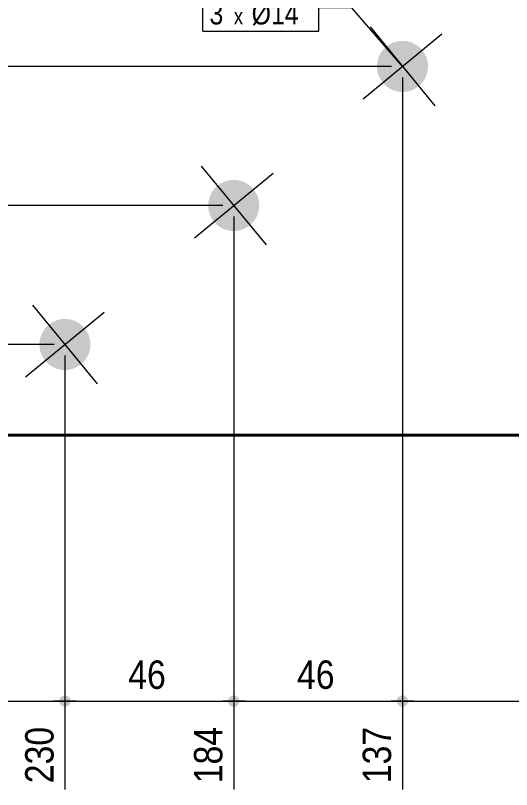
# Model space of a CAD drawing. Header units: millimetres. Extents: x 2 to 287, y 5 to 195.
# Drawn here: x 112.5 to 157.9, y 46.4 to 117.2 of the extents above; entities that cross this region are included whole.
import ezdxf

# ---------------------------------------------------------------- set-up
doc = ezdxf.new("R2010")
doc.units = ezdxf.units.MM
for name, color, linetype, lineweight in [('Boulon', 7, 'Continuous', 0), ('Cotation', 7, 'Continuous', 0), ('Désignation boulon', 3, 'Continuous', 0), ('Piece', 2, 'Continuous', 0)]:
    doc.layers.add(name, color=color, linetype=linetype, lineweight=lineweight)
doc.styles.add('ARIAL', font='ARIAL.TTF')
doc.styles.add('COMIC_SANS_MS', font='COMIC.TTF')

# ---------------------------------------------------------------- blocks, each defined once
blk = doc.blocks.new('*A1')
at = {"layer": 'Boulon'}
for points in [[(149.326, 110.661), (149.28, 110.626), (149.234, 110.592), (149.187, 110.56), (149.139, 110.529), (149.09, 110.499), (149.041, 110.47), (148.991, 110.442), (148.94, 110.415), (148.888, 110.39), (148.836, 110.366), (148.784, 110.344), (148.731, 110.322), (148.677, 110.302), (148.623, 110.284), (148.568, 110.266), (148.513, 110.25), (148.458, 110.236), (148.402, 110.222), (148.346, 110.21), (148.29, 110.2), (148.233, 110.191), (148.177, 110.183), (148.12, 110.177), (148.063, 110.172), (148.005, 110.168), (147.948, 110.166), (147.891, 110.165), (147.834, 110.166), (147.776, 110.168), (147.719, 110.171), (147.662, 110.176), (147.605, 110.182), (147.549, 110.19), (147.492, 110.199), (147.436, 110.209), (147.38, 110.221), (147.324, 110.234), (147.269, 110.249), (147.214, 110.265), (147.159, 110.282), (147.105, 110.3), (147.051, 110.32), (146.998, 110.341), (146.945, 110.364), (146.893, 110.388), (146.842, 110.413), (146.791, 110.439), (146.741, 110.467), (146.691, 110.495), (146.642, 110.525), (146.594, 110.557), (146.547, 110.589), (146.5, 110.622), (146.455, 110.657), (146.41, 110.693), (146.366, 110.73), (146.323, 110.767), (146.281, 110.806), (146.24, 110.846), (146.2, 110.887), (146.161, 110.929), (146.123, 110.972), (146.086, 111.016), (146.05, 111.06), (146.016, 111.106), (145.982, 111.152), (145.95, 111.2), (145.918, 111.247), (145.888, 111.296), (145.859, 111.346), (145.832, 111.396), (145.805, 111.447), (145.78, 111.498), (145.756, 111.55), (145.733, 111.603), (145.712, 111.656), (145.692, 111.709), (145.673, 111.764), (145.656, 111.818), (145.64, 111.873), (145.625, 111.928), (145.612, 111.984), (145.6, 112.04), (145.59, 112.096), (145.58, 112.153), (145.573, 112.21), (145.566, 112.267), (145.561, 112.324), (145.558, 112.381), (145.555, 112.438), (145.555, 112.495), (145.555, 112.553), (145.557, 112.61), (145.561, 112.667), (145.566, 112.724), (145.572, 112.781), (145.579, 112.838), (145.588, 112.894), (145.599, 112.951), (145.611, 113.007), (145.624, 113.062), (145.638, 113.118), (145.654, 113.173), (145.671, 113.227), (145.69, 113.282), (145.71, 113.335), (145.731, 113.388), (145.754, 113.441), (145.777, 113.493), (145.802, 113.545), (145.829, 113.596), (145.856, 113.646), (145.885, 113.695), (145.915, 113.744), (145.946, 113.792), (145.979, 113.839), (146.012, 113.886), (146.047, 113.931), (146.082, 113.976), (146.119, 114.02), (146.157, 114.063), (146.196, 114.105), (146.236, 114.146), (146.277, 114.186), (146.319, 114.225), (146.362, 114.263), (146.405, 114.3), (146.45, 114.336), (146.496, 114.371), (146.542, 114.404), (146.589, 114.437), (146.637, 114.468), (146.686, 114.498), (146.735, 114.527), (146.785, 114.555), (146.836, 114.581), (146.888, 114.606), (146.94, 114.63), (146.992, 114.653), (147.045, 114.674), (147.099, 114.694), (147.153, 114.713), (147.208, 114.73), (147.263, 114.746), (147.318, 114.761), (147.374, 114.774), (147.43, 114.786), (147.486, 114.797), (147.543, 114.806), (147.599, 114.814), (147.656, 114.82), (147.713, 114.825), (147.77, 114.829), (147.828, 114.831), (147.885, 114.832), (147.942, 114.831), (147.999, 114.829), (148.057, 114.826), (148.114, 114.821), (148.171, 114.814), (148.227, 114.807), (148.284, 114.798), (148.34, 114.787), (148.396, 114.776), (148.452, 114.762), (148.507, 114.748), (148.562, 114.732), (148.617, 114.715), (148.671, 114.696), (148.725, 114.676), (148.778, 114.655), (148.831, 114.633), (148.883, 114.609), (148.934, 114.584), (148.985, 114.558), (149.035, 114.53), (149.085, 114.501), (149.134, 114.471), (149.182, 114.44), (149.229, 114.408), (149.276, 114.374), (149.321, 114.34), (149.366, 114.304), (149.41, 114.267), (149.453, 114.229), (149.495, 114.19), (149.536, 114.15), (149.576, 114.109), (149.615, 114.068), (149.653, 114.025), (149.69, 113.981), (149.726, 113.936), (149.76, 113.891), (149.794, 113.844), (149.826, 113.797), (149.858, 113.749), (149.888, 113.7), (149.917, 113.651), (149.944, 113.601), (149.971, 113.55), (149.996, 113.499), (150.02, 113.447), (150.043, 113.394), (150.064, 113.341), (150.084, 113.287), (150.103, 113.233), (150.12, 113.179), (150.136, 113.124), (150.151, 113.068), (150.164, 113.013), (150.176, 112.956), (150.186, 112.9), (150.196, 112.844), (150.203, 112.787), (150.21, 112.73), (150.215, 112.673), (150.218, 112.616), (150.221, 112.559), (150.221, 112.501), (150.221, 112.444), (150.219, 112.387), (150.215, 112.33), (150.21, 112.273), (150.204, 112.216), (150.196, 112.159), (150.187, 112.102), (150.177, 112.046), (150.165, 111.99), (150.152, 111.934), (150.138, 111.879), (150.122, 111.824), (150.104, 111.769), (150.086, 111.715), (150.066, 111.661), (150.045, 111.608), (150.022, 111.556), (149.999, 111.503), (149.974, 111.452), (149.947, 111.401), (149.92, 111.351), (149.891, 111.301), (149.861, 111.253), (149.83, 111.205), (149.797, 111.157), (149.764, 111.111), (149.729, 111.065), (149.694, 111.02), (149.657, 110.977), (149.619, 110.934), (149.58, 110.892), (149.54, 110.851), (149.499, 110.811), (149.457, 110.771), (149.414, 110.733), (149.371, 110.697)], [(133.882, 97.953), (133.837, 97.918), (133.79, 97.885), (133.743, 97.852), (133.695, 97.821), (133.646, 97.791), (133.597, 97.762), (133.547, 97.734), (133.496, 97.708), (133.445, 97.683), (133.392, 97.659), (133.34, 97.636), (133.287, 97.615), (133.233, 97.595), (133.179, 97.576), (133.124, 97.559), (133.069, 97.543), (133.014, 97.528), (132.958, 97.515), (132.902, 97.503), (132.846, 97.492), (132.79, 97.483), (132.733, 97.475), (132.676, 97.469), (132.619, 97.464), (132.562, 97.46), (132.504, 97.458), (132.447, 97.457), (132.39, 97.458), (132.333, 97.46), (132.276, 97.463), (132.218, 97.468), (132.162, 97.474), (132.105, 97.482), (132.048, 97.491), (131.992, 97.501), (131.936, 97.513), (131.88, 97.526), (131.825, 97.541), (131.77, 97.557), (131.715, 97.574), (131.661, 97.593), (131.607, 97.612), (131.554, 97.634), (131.501, 97.656), (131.449, 97.68), (131.398, 97.705), (131.347, 97.731), (131.297, 97.759), (131.247, 97.788), (131.198, 97.818), (131.15, 97.849), (131.103, 97.881), (131.057, 97.915), (131.011, 97.949), (130.966, 97.985), (130.922, 98.022), (130.879, 98.06), (130.837, 98.099), (130.796, 98.138), (130.756, 98.179), (130.717, 98.221), (130.679, 98.264), (130.642, 98.308), (130.607, 98.353), (130.572, 98.398), (130.538, 98.445), (130.506, 98.492), (130.474, 98.54), (130.444, 98.588), (130.415, 98.638), (130.388, 98.688), (130.361, 98.739), (130.336, 98.79), (130.312, 98.842), (130.29, 98.895), (130.268, 98.948), (130.248, 99.002), (130.23, 99.056), (130.212, 99.11), (130.196, 99.165), (130.181, 99.221), (130.168, 99.276), (130.156, 99.332), (130.146, 99.389), (130.137, 99.445), (130.129, 99.502), (130.122, 99.559), (130.117, 99.616), (130.114, 99.673), (130.112, 99.73), (130.111, 99.788), (130.111, 99.845), (130.113, 99.902), (130.117, 99.959), (130.122, 100.016), (130.128, 100.073), (130.136, 100.13), (130.145, 100.186), (130.155, 100.243), (130.167, 100.299), (130.18, 100.355), (130.195, 100.41), (130.21, 100.465), (130.228, 100.52), (130.246, 100.574), (130.266, 100.627), (130.287, 100.681), (130.31, 100.733), (130.334, 100.785), (130.359, 100.837), (130.385, 100.888), (130.412, 100.938), (130.441, 100.988), (130.471, 101.036), (130.502, 101.084), (130.535, 101.132), (130.568, 101.178), (130.603, 101.224), (130.639, 101.268), (130.675, 101.312), (130.713, 101.355), (130.752, 101.397), (130.792, 101.438), (130.833, 101.478), (130.875, 101.517), (130.918, 101.555), (130.962, 101.592), (131.006, 101.628), (131.052, 101.663), (131.098, 101.696), (131.145, 101.729), (131.193, 101.76), (131.242, 101.79), (131.291, 101.819), (131.342, 101.847), (131.392, 101.873), (131.444, 101.899), (131.496, 101.922), (131.548, 101.945), (131.602, 101.966), (131.655, 101.986), (131.709, 102.005), (131.764, 102.023), (131.819, 102.039), (131.874, 102.053), (131.93, 102.067), (131.986, 102.078), (132.042, 102.089), (132.099, 102.098), (132.156, 102.106), (132.212, 102.112), (132.27, 102.117), (132.327, 102.121), (132.384, 102.123), (132.441, 102.124), (132.498, 102.123), (132.556, 102.121), (132.613, 102.118), (132.67, 102.113), (132.727, 102.107), (132.784, 102.099), (132.84, 102.09), (132.896, 102.08), (132.952, 102.068), (133.008, 102.055), (133.064, 102.04), (133.119, 102.024), (133.173, 102.007), (133.227, 101.988), (133.281, 101.969), (133.334, 101.947), (133.387, 101.925), (133.439, 101.901), (133.491, 101.876), (133.541, 101.85), (133.592, 101.822), (133.641, 101.793), (133.69, 101.763), (133.738, 101.732), (133.785, 101.7), (133.832, 101.666), (133.877, 101.632), (133.922, 101.596), (133.966, 101.559), (134.009, 101.521), (134.051, 101.483), (134.092, 101.443), (134.132, 101.402), (134.171, 101.36), (134.209, 101.317), (134.246, 101.273), (134.282, 101.228), (134.317, 101.183), (134.35, 101.137), (134.383, 101.089), (134.414, 101.041), (134.444, 100.993), (134.473, 100.943), (134.501, 100.893), (134.527, 100.842), (134.552, 100.791), (134.576, 100.739), (134.599, 100.686), (134.62, 100.633), (134.64, 100.579), (134.659, 100.525), (134.676, 100.471), (134.692, 100.416), (134.707, 100.36), (134.72, 100.305), (134.732, 100.249), (134.743, 100.192), (134.752, 100.136), (134.76, 100.079), (134.766, 100.022), (134.771, 99.965), (134.775, 99.908), (134.777, 99.851), (134.777, 99.794), (134.777, 99.736), (134.775, 99.679), (134.771, 99.622), (134.767, 99.565), (134.76, 99.508), (134.753, 99.451), (134.744, 99.395), (134.733, 99.338), (134.721, 99.282), (134.708, 99.226), (134.694, 99.171), (134.678, 99.116), (134.661, 99.061), (134.642, 99.007), (134.622, 98.954), (134.601, 98.9), (134.579, 98.848), (134.555, 98.796), (134.53, 98.744), (134.503, 98.693), (134.476, 98.643), (134.447, 98.594), (134.417, 98.545), (134.386, 98.497), (134.354, 98.449), (134.32, 98.403), (134.285, 98.357), (134.25, 98.313), (134.213, 98.269), (134.175, 98.226), (134.136, 98.184), (134.096, 98.143), (134.055, 98.103), (134.013, 98.064), (133.971, 98.026), (133.927, 97.989)], [(118.438, 85.245), (118.393, 85.21), (118.346, 85.177), (118.299, 85.144), (118.251, 85.113), (118.202, 85.083), (118.153, 85.054), (118.103, 85.026), (118.052, 85), (118.001, 84.975), (117.949, 84.951), (117.896, 84.928), (117.843, 84.907), (117.789, 84.887), (117.735, 84.868), (117.681, 84.851), (117.626, 84.835), (117.57, 84.82), (117.514, 84.807), (117.458, 84.795), (117.402, 84.784), (117.346, 84.775), (117.289, 84.767), (117.232, 84.761), (117.175, 84.756), (117.118, 84.752), (117.061, 84.75), (117.003, 84.749), (116.946, 84.75), (116.889, 84.752), (116.832, 84.756), (116.775, 84.76), (116.718, 84.767), (116.661, 84.774), (116.604, 84.783), (116.548, 84.794), (116.492, 84.805), (116.436, 84.819), (116.381, 84.833), (116.326, 84.849), (116.271, 84.866), (116.217, 84.885), (116.163, 84.905), (116.11, 84.926), (116.058, 84.948), (116.005, 84.972), (115.954, 84.997), (115.903, 85.023), (115.853, 85.051), (115.803, 85.08), (115.755, 85.11), (115.707, 85.141), (115.659, 85.173), (115.613, 85.207), (115.567, 85.241), (115.522, 85.277), (115.479, 85.314), (115.436, 85.352), (115.394, 85.391), (115.353, 85.431), (115.312, 85.472), (115.273, 85.514), (115.235, 85.556), (115.199, 85.6), (115.163, 85.645), (115.128, 85.69), (115.094, 85.737), (115.062, 85.784), (115.031, 85.832), (115.001, 85.881), (114.972, 85.93), (114.944, 85.98), (114.917, 86.031), (114.892, 86.082), (114.868, 86.134), (114.846, 86.187), (114.824, 86.24), (114.804, 86.294), (114.786, 86.348), (114.768, 86.403), (114.752, 86.458), (114.738, 86.513), (114.724, 86.569), (114.712, 86.625), (114.702, 86.681), (114.693, 86.737), (114.685, 86.794), (114.679, 86.851), (114.674, 86.908), (114.67, 86.965), (114.668, 87.022), (114.667, 87.08), (114.668, 87.137), (114.67, 87.194), (114.673, 87.251), (114.678, 87.308), (114.684, 87.365), (114.692, 87.422), (114.701, 87.479), (114.711, 87.535), (114.723, 87.591), (114.736, 87.647), (114.751, 87.702), (114.767, 87.757), (114.784, 87.812), (114.802, 87.866), (114.822, 87.92), (114.843, 87.973), (114.866, 88.026), (114.89, 88.078), (114.915, 88.129), (114.941, 88.18), (114.969, 88.23), (114.997, 88.28), (115.027, 88.329), (115.059, 88.377), (115.091, 88.424), (115.124, 88.47), (115.159, 88.516), (115.195, 88.561), (115.232, 88.605), (115.269, 88.647), (115.308, 88.689), (115.348, 88.731), (115.389, 88.771), (115.431, 88.81), (115.474, 88.848), (115.518, 88.885), (115.562, 88.92), (115.608, 88.955), (115.654, 88.989), (115.701, 89.021), (115.749, 89.052), (115.798, 89.083), (115.848, 89.111), (115.898, 89.139), (115.949, 89.166), (116, 89.191), (116.052, 89.215), (116.105, 89.237), (116.158, 89.259), (116.211, 89.279), (116.266, 89.297), (116.32, 89.315), (116.375, 89.331), (116.43, 89.345), (116.486, 89.359), (116.542, 89.371), (116.598, 89.381), (116.655, 89.39), (116.712, 89.398), (116.769, 89.405), (116.826, 89.41), (116.883, 89.413), (116.94, 89.415), (116.997, 89.416), (117.055, 89.415), (117.112, 89.413), (117.169, 89.41), (117.226, 89.405), (117.283, 89.399), (117.34, 89.391), (117.396, 89.382), (117.453, 89.372), (117.509, 89.36), (117.564, 89.347), (117.62, 89.332), (117.675, 89.316), (117.729, 89.299), (117.784, 89.281), (117.837, 89.261), (117.89, 89.24), (117.943, 89.217), (117.995, 89.193), (118.047, 89.168), (118.098, 89.142), (118.148, 89.114), (118.197, 89.086), (118.246, 89.056), (118.294, 89.024), (118.341, 88.992), (118.388, 88.959), (118.433, 88.924), (118.478, 88.888), (118.522, 88.852), (118.565, 88.814), (118.607, 88.775), (118.648, 88.735), (118.688, 88.694), (118.727, 88.652), (118.765, 88.609), (118.802, 88.565), (118.838, 88.521), (118.873, 88.475), (118.906, 88.429), (118.939, 88.382), (118.97, 88.334), (119, 88.285), (119.029, 88.235), (119.057, 88.185), (119.083, 88.135), (119.108, 88.083), (119.132, 88.031), (119.155, 87.978), (119.176, 87.925), (119.196, 87.872), (119.215, 87.818), (119.232, 87.763), (119.248, 87.708), (119.263, 87.653), (119.276, 87.597), (119.288, 87.541), (119.299, 87.485), (119.308, 87.428), (119.316, 87.371), (119.322, 87.314), (119.327, 87.257), (119.331, 87.2), (119.333, 87.143), (119.334, 87.086), (119.333, 87.028), (119.331, 86.971), (119.328, 86.914), (119.323, 86.857), (119.316, 86.8), (119.309, 86.743), (119.3, 86.687), (119.289, 86.63), (119.278, 86.574), (119.264, 86.519), (119.25, 86.463), (119.234, 86.408), (119.217, 86.354), (119.198, 86.299), (119.178, 86.246), (119.157, 86.193), (119.135, 86.14), (119.111, 86.088), (119.086, 86.036), (119.06, 85.985), (119.032, 85.935), (119.003, 85.886), (118.973, 85.837), (118.942, 85.789), (118.91, 85.742), (118.876, 85.695), (118.842, 85.65), (118.806, 85.605), (118.769, 85.561), (118.731, 85.518), (118.692, 85.476), (118.652, 85.435), (118.611, 85.395), (118.57, 85.356), (118.527, 85.318), (118.483, 85.281)]]:
    blk.add_hatch(color=256, dxfattribs=at).paths.add_polyline_path(points, flags=17)
at = {"layer": 'Boulon', "linetype": 'Continuous', "lineweight": 0}
for p, q in [((144.923, 116.102), (150.853, 108.895)), ((144.284, 109.533), (151.492, 115.463)), ((129.479, 103.394), (135.409, 96.187)), ((128.841, 96.825), (136.048, 102.756)), ((114.035, 90.686), (119.965, 83.479)), ((113.397, 84.118), (120.604, 90.048))]:
    blk.add_line(p, q, dxfattribs=at)
blk = doc.blocks.new('*A4')
at = {"layer": 'Piece', "color": 2, "linetype": 'Continuous', "lineweight": 40}
blk.add_line((193.646516, 78.798685), (106.979849, 78.798685), dxfattribs=at)
blk = doc.blocks.new('*A15')
at = {"layer": 'Cotation'}
for points in [[(83.611, 86.563), (83.585, 86.565), (83.56, 86.568), (83.535, 86.573), (83.51, 86.578), (83.485, 86.585), (83.461, 86.593), (83.437, 86.602), (83.414, 86.613), (83.391, 86.624), (83.369, 86.637), (83.347, 86.65), (83.327, 86.665), (83.306, 86.681), (83.287, 86.697), (83.269, 86.715), (83.251, 86.734), (83.234, 86.753), (83.219, 86.773), (83.204, 86.794), (83.19, 86.815), (83.178, 86.838), (83.166, 86.86), (83.156, 86.884), (83.147, 86.908), (83.139, 86.932), (83.132, 86.956), (83.126, 86.981), (83.122, 87.006), (83.119, 87.032), (83.117, 87.057), (83.116, 87.083), (83.117, 87.108), (83.119, 87.134), (83.122, 87.159), (83.126, 87.184), (83.132, 87.209), (83.139, 87.234), (83.147, 87.258), (83.156, 87.282), (83.166, 87.305), (83.178, 87.328), (83.19, 87.35), (83.204, 87.372), (83.219, 87.392), (83.234, 87.413), (83.251, 87.432), (83.269, 87.45), (83.287, 87.468), (83.306, 87.485), (83.327, 87.5), (83.347, 87.515), (83.369, 87.529), (83.391, 87.541), (83.414, 87.553), (83.437, 87.563), (83.461, 87.572), (83.485, 87.58), (83.51, 87.587), (83.535, 87.593), (83.56, 87.597), (83.585, 87.6), (83.611, 87.602), (83.636, 87.603), (83.662, 87.602), (83.687, 87.6), (83.713, 87.597), (83.738, 87.593), (83.763, 87.587), (83.787, 87.58), (83.811, 87.572), (83.835, 87.563), (83.859, 87.553), (83.881, 87.541), (83.904, 87.529), (83.925, 87.515), (83.946, 87.5), (83.966, 87.485), (83.986, 87.468), (84.004, 87.45), (84.022, 87.432), (84.038, 87.413), (84.054, 87.392), (84.069, 87.372), (84.082, 87.35), (84.095, 87.328), (84.106, 87.305), (84.117, 87.282), (84.126, 87.258), (84.134, 87.234), (84.141, 87.209), (84.146, 87.184), (84.151, 87.159), (84.154, 87.134), (84.156, 87.108), (84.156, 87.083), (84.156, 87.057), (84.154, 87.032), (84.151, 87.006), (84.146, 86.981), (84.141, 86.956), (84.134, 86.932), (84.126, 86.908), (84.117, 86.884), (84.106, 86.86), (84.095, 86.838), (84.082, 86.815), (84.069, 86.794), (84.054, 86.773), (84.038, 86.753), (84.022, 86.734), (84.004, 86.715), (83.986, 86.697), (83.966, 86.681), (83.946, 86.665), (83.925, 86.65), (83.904, 86.637), (83.881, 86.624), (83.859, 86.613), (83.835, 86.602), (83.811, 86.593), (83.787, 86.585), (83.763, 86.578), (83.738, 86.573), (83.713, 86.568), (83.687, 86.565), (83.662, 86.563), (83.636, 86.563)], [(83.611, 78.279), (83.585, 78.281), (83.56, 78.284), (83.535, 78.289), (83.51, 78.294), (83.485, 78.301), (83.461, 78.309), (83.437, 78.318), (83.414, 78.329), (83.391, 78.34), (83.369, 78.353), (83.347, 78.366), (83.327, 78.381), (83.306, 78.397), (83.287, 78.413), (83.269, 78.431), (83.251, 78.449), (83.234, 78.469), (83.219, 78.489), (83.204, 78.51), (83.19, 78.531), (83.178, 78.554), (83.166, 78.576), (83.156, 78.6), (83.147, 78.624), (83.139, 78.648), (83.132, 78.672), (83.126, 78.697), (83.122, 78.722), (83.119, 78.748), (83.117, 78.773), (83.116, 78.799), (83.117, 78.824), (83.119, 78.85), (83.122, 78.875), (83.126, 78.9), (83.132, 78.925), (83.139, 78.95), (83.147, 78.974), (83.156, 78.998), (83.166, 79.021), (83.178, 79.044), (83.19, 79.066), (83.204, 79.088), (83.219, 79.108), (83.234, 79.129), (83.251, 79.148), (83.269, 79.166), (83.287, 79.184), (83.306, 79.201), (83.327, 79.216), (83.347, 79.231), (83.369, 79.245), (83.391, 79.257), (83.414, 79.269), (83.437, 79.279), (83.461, 79.288), (83.485, 79.296), (83.51, 79.303), (83.535, 79.309), (83.56, 79.313), (83.585, 79.316), (83.611, 79.318), (83.636, 79.319), (83.662, 79.318), (83.687, 79.316), (83.713, 79.313), (83.738, 79.309), (83.763, 79.303), (83.787, 79.296), (83.811, 79.288), (83.835, 79.279), (83.859, 79.269), (83.881, 79.257), (83.904, 79.245), (83.925, 79.231), (83.946, 79.216), (83.966, 79.201), (83.986, 79.184), (84.004, 79.166), (84.022, 79.148), (84.038, 79.129), (84.054, 79.108), (84.069, 79.088), (84.082, 79.066), (84.095, 79.044), (84.106, 79.021), (84.117, 78.998), (84.126, 78.974), (84.134, 78.95), (84.141, 78.925), (84.146, 78.9), (84.151, 78.875), (84.154, 78.85), (84.156, 78.824), (84.156, 78.799), (84.156, 78.773), (84.154, 78.748), (84.151, 78.722), (84.146, 78.697), (84.141, 78.672), (84.134, 78.648), (84.126, 78.624), (84.117, 78.6), (84.106, 78.576), (84.095, 78.554), (84.082, 78.531), (84.069, 78.51), (84.054, 78.489), (84.038, 78.469), (84.022, 78.449), (84.004, 78.431), (83.986, 78.413), (83.966, 78.397), (83.946, 78.381), (83.925, 78.366), (83.904, 78.353), (83.881, 78.34), (83.859, 78.329), (83.835, 78.318), (83.811, 78.309), (83.787, 78.301), (83.763, 78.294), (83.738, 78.289), (83.713, 78.284), (83.687, 78.281), (83.662, 78.279), (83.636, 78.279)]]:
    blk.add_hatch(color=256, dxfattribs=at).paths.add_polyline_path(points, flags=17)
at = {"layer": 'Cotation', "linetype": 'Continuous', "lineweight": 0}
for p, q in [((83.636, 88.123), (83.636, 86.043)), ((83.636, 87.083), (83.636, 88.123)), ((116, 87.083), (74.999, 87.083)), ((82.596, 87.083), (84.676, 87.083)), ((83.636, 78.799), (83.636, 87.083)), ((83.636, 79.839), (83.636, 77.759)), ((105.98, 78.799), (76.928, 78.799)), ((82.596, 78.799), (84.676, 78.799)), ((83.636, 78.799), (83.636, 77.759))]:
    blk.add_line(p, q, dxfattribs=at)
at = {"layer": 'Cotation'}
for p in [(83.636, 87.083), (83.636, 78.799)]:
    blk.add_point(p, dxfattribs=at)
at = {"layer": 'Cotation', "style": 'ARIAL', "width": 0.85}
for s, p in [('25', (74.999, 88.123)), ('0', (76.928, 79.839))]:
    blk.add_text(s, height=2.6, dxfattribs=at).set_placement(p)
blk.add_text('25', height=2.6, rotation=90.00021, dxfattribs=at).set_placement((82.516, 81.012))
blk = doc.blocks.new('*A16')
at = {"layer": 'Cotation', "linetype": 'Continuous', "lineweight": 0}
for p, q in [((131.444, 99.791), (74.999, 99.791)), ((116, 87.083), (74.999, 87.083))]:
    blk.add_line(p, q, dxfattribs=at)
blk = doc.blocks.new('*A17')
at = {"layer": 'Cotation', "linetype": 'Continuous', "lineweight": 0}
for p, q in [((146.888, 112.498), (76.711, 112.498)), ((131.444, 99.791), (74.999, 99.791))]:
    blk.add_line(p, q, dxfattribs=at)
blk = doc.blocks.new('*A18')
at = {"layer": 'Cotation', "linetype": 'Continuous', "lineweight": 0}
blk.add_line((146.888, 112.498), (76.711, 112.498), dxfattribs=at)
blk = doc.blocks.new('*A25')
at = {"layer": 'Cotation'}
blk.add_hatch(color=256, dxfattribs=at).paths.add_polyline_path([(116.975, 53.963), (116.949, 53.965), (116.924, 53.968), (116.899, 53.972), (116.874, 53.978), (116.849, 53.985), (116.825, 53.993), (116.801, 54.002), (116.778, 54.012), (116.755, 54.024), (116.733, 54.036), (116.711, 54.05), (116.691, 54.065), (116.67, 54.08), (116.651, 54.097), (116.633, 54.115), (116.615, 54.133), (116.598, 54.152), (116.583, 54.173), (116.568, 54.193), (116.554, 54.215), (116.542, 54.237), (116.53, 54.26), (116.52, 54.283), (116.511, 54.307), (116.503, 54.331), (116.496, 54.356), (116.49, 54.381), (116.486, 54.406), (116.483, 54.431), (116.481, 54.457), (116.48, 54.482), (116.481, 54.508), (116.483, 54.533), (116.486, 54.559), (116.49, 54.584), (116.496, 54.609), (116.503, 54.633), (116.511, 54.657), (116.52, 54.681), (116.53, 54.705), (116.542, 54.727), (116.554, 54.75), (116.568, 54.771), (116.583, 54.792), (116.598, 54.812), (116.615, 54.832), (116.633, 54.85), (116.651, 54.868), (116.67, 54.884), (116.691, 54.9), (116.711, 54.915), (116.733, 54.928), (116.755, 54.941), (116.778, 54.952), (116.801, 54.963), (116.825, 54.972), (116.849, 54.98), (116.874, 54.987), (116.899, 54.992), (116.924, 54.997), (116.949, 55), (116.975, 55.002), (117, 55.002), (117.026, 55.002), (117.051, 55), (117.077, 54.997), (117.102, 54.992), (117.127, 54.987), (117.151, 54.98), (117.176, 54.972), (117.199, 54.963), (117.223, 54.952), (117.245, 54.941), (117.268, 54.928), (117.289, 54.915), (117.31, 54.9), (117.33, 54.884), (117.35, 54.868), (117.368, 54.85), (117.386, 54.832), (117.402, 54.812), (117.418, 54.792), (117.433, 54.771), (117.446, 54.75), (117.459, 54.727), (117.47, 54.705), (117.481, 54.681), (117.49, 54.657), (117.498, 54.633), (117.505, 54.609), (117.51, 54.584), (117.515, 54.559), (117.518, 54.533), (117.52, 54.508), (117.52, 54.482), (117.52, 54.457), (117.518, 54.431), (117.515, 54.406), (117.51, 54.381), (117.505, 54.356), (117.498, 54.331), (117.49, 54.307), (117.481, 54.283), (117.47, 54.26), (117.459, 54.237), (117.446, 54.215), (117.433, 54.193), (117.418, 54.173), (117.402, 54.152), (117.386, 54.133), (117.368, 54.115), (117.35, 54.097), (117.33, 54.08), (117.31, 54.065), (117.289, 54.05), (117.268, 54.036), (117.245, 54.024), (117.223, 54.012), (117.199, 54.002), (117.176, 53.993), (117.151, 53.985), (117.127, 53.978), (117.102, 53.972), (117.077, 53.968), (117.051, 53.965), (117.026, 53.963), (117, 53.962)], flags=17)
at = {"layer": 'Cotation', "linetype": 'Continuous', "lineweight": 0}
for p, q in [((117, 86.083), (117, 46.403)), ((117, 55.522), (117, 53.442)), ((93.636, 54.482), (117, 54.482)), ((118.04, 54.482), (115.96, 54.482)), ((117, 54.482), (118.04, 54.482))]:
    blk.add_line(p, q, dxfattribs=at)
at = {"layer": 'Cotation'}
blk.add_point((117, 54.482), dxfattribs=at)
at = {"layer": 'Cotation', "style": 'ARIAL', "width": 0.85}
blk.add_text('230', height=2.6, rotation=90.00021, dxfattribs=at).set_placement((115.96, 46.98))
blk = doc.blocks.new('*A26')
at = {"layer": 'Cotation'}
for points in [[(116.975, 53.963), (116.949, 53.965), (116.924, 53.968), (116.899, 53.972), (116.874, 53.978), (116.849, 53.985), (116.825, 53.993), (116.801, 54.002), (116.778, 54.012), (116.755, 54.024), (116.733, 54.036), (116.711, 54.05), (116.691, 54.065), (116.67, 54.08), (116.651, 54.097), (116.633, 54.115), (116.615, 54.133), (116.598, 54.152), (116.583, 54.173), (116.568, 54.193), (116.554, 54.215), (116.542, 54.237), (116.53, 54.26), (116.52, 54.283), (116.511, 54.307), (116.503, 54.331), (116.496, 54.356), (116.49, 54.381), (116.486, 54.406), (116.483, 54.431), (116.481, 54.457), (116.48, 54.482), (116.481, 54.508), (116.483, 54.533), (116.486, 54.559), (116.49, 54.584), (116.496, 54.609), (116.503, 54.633), (116.511, 54.657), (116.52, 54.681), (116.53, 54.705), (116.542, 54.727), (116.554, 54.75), (116.568, 54.771), (116.583, 54.792), (116.598, 54.812), (116.615, 54.832), (116.633, 54.85), (116.651, 54.868), (116.67, 54.884), (116.691, 54.9), (116.711, 54.915), (116.733, 54.928), (116.755, 54.941), (116.778, 54.952), (116.801, 54.963), (116.825, 54.972), (116.849, 54.98), (116.874, 54.987), (116.899, 54.992), (116.924, 54.997), (116.949, 55), (116.975, 55.002), (117, 55.002), (117.026, 55.002), (117.051, 55), (117.077, 54.997), (117.102, 54.992), (117.127, 54.987), (117.151, 54.98), (117.176, 54.972), (117.199, 54.963), (117.223, 54.952), (117.245, 54.941), (117.268, 54.928), (117.289, 54.915), (117.31, 54.9), (117.33, 54.884), (117.35, 54.868), (117.368, 54.85), (117.386, 54.832), (117.402, 54.812), (117.418, 54.792), (117.433, 54.771), (117.446, 54.75), (117.459, 54.727), (117.47, 54.705), (117.481, 54.681), (117.49, 54.657), (117.498, 54.633), (117.505, 54.609), (117.51, 54.584), (117.515, 54.559), (117.518, 54.533), (117.52, 54.508), (117.52, 54.482), (117.52, 54.457), (117.518, 54.431), (117.515, 54.406), (117.51, 54.381), (117.505, 54.356), (117.498, 54.331), (117.49, 54.307), (117.481, 54.283), (117.47, 54.26), (117.459, 54.237), (117.446, 54.215), (117.433, 54.193), (117.418, 54.173), (117.402, 54.152), (117.386, 54.133), (117.368, 54.115), (117.35, 54.097), (117.33, 54.08), (117.31, 54.065), (117.289, 54.05), (117.268, 54.036), (117.245, 54.024), (117.223, 54.012), (117.199, 54.002), (117.176, 53.993), (117.151, 53.985), (117.127, 53.978), (117.102, 53.972), (117.077, 53.968), (117.051, 53.965), (117.026, 53.963), (117, 53.962)], [(132.419, 53.963), (132.393, 53.965), (132.368, 53.968), (132.343, 53.972), (132.318, 53.978), (132.293, 53.985), (132.269, 53.993), (132.245, 54.002), (132.222, 54.012), (132.199, 54.024), (132.177, 54.036), (132.155, 54.05), (132.134, 54.065), (132.114, 54.08), (132.095, 54.097), (132.076, 54.115), (132.059, 54.133), (132.042, 54.152), (132.026, 54.173), (132.012, 54.193), (131.998, 54.215), (131.986, 54.237), (131.974, 54.26), (131.964, 54.283), (131.955, 54.307), (131.947, 54.331), (131.94, 54.356), (131.934, 54.381), (131.93, 54.406), (131.927, 54.431), (131.925, 54.457), (131.924, 54.482), (131.925, 54.508), (131.927, 54.533), (131.93, 54.559), (131.934, 54.584), (131.94, 54.609), (131.947, 54.633), (131.955, 54.657), (131.964, 54.681), (131.974, 54.705), (131.986, 54.727), (131.998, 54.75), (132.012, 54.771), (132.026, 54.792), (132.042, 54.812), (132.059, 54.832), (132.076, 54.85), (132.095, 54.868), (132.114, 54.884), (132.134, 54.9), (132.155, 54.915), (132.177, 54.928), (132.199, 54.941), (132.222, 54.952), (132.245, 54.963), (132.269, 54.972), (132.293, 54.98), (132.318, 54.987), (132.343, 54.992), (132.368, 54.997), (132.393, 55), (132.419, 55.002), (132.444, 55.002), (132.47, 55.002), (132.495, 55), (132.52, 54.997), (132.546, 54.992), (132.571, 54.987), (132.595, 54.98), (132.619, 54.972), (132.643, 54.963), (132.666, 54.952), (132.689, 54.941), (132.711, 54.928), (132.733, 54.915), (132.754, 54.9), (132.774, 54.884), (132.793, 54.868), (132.812, 54.85), (132.829, 54.832), (132.846, 54.812), (132.862, 54.792), (132.877, 54.771), (132.89, 54.75), (132.903, 54.727), (132.914, 54.705), (132.925, 54.681), (132.934, 54.657), (132.942, 54.633), (132.949, 54.609), (132.954, 54.584), (132.959, 54.559), (132.962, 54.533), (132.964, 54.508), (132.964, 54.482), (132.964, 54.457), (132.962, 54.431), (132.959, 54.406), (132.954, 54.381), (132.949, 54.356), (132.942, 54.331), (132.934, 54.307), (132.925, 54.283), (132.914, 54.26), (132.903, 54.237), (132.89, 54.215), (132.877, 54.193), (132.862, 54.173), (132.846, 54.152), (132.829, 54.133), (132.812, 54.115), (132.793, 54.097), (132.774, 54.08), (132.754, 54.065), (132.733, 54.05), (132.711, 54.036), (132.689, 54.024), (132.666, 54.012), (132.643, 54.002), (132.619, 53.993), (132.595, 53.985), (132.571, 53.978), (132.546, 53.972), (132.52, 53.968), (132.495, 53.965), (132.47, 53.963), (132.444, 53.962)]]:
    blk.add_hatch(color=256, dxfattribs=at).paths.add_polyline_path(points, flags=17)
at = {"layer": 'Cotation', "linetype": 'Continuous', "lineweight": 0}
for p, q in [((132.444, 98.791), (132.444, 46.403)), ((117, 86.083), (117, 46.403)), ((117, 55.522), (117, 53.442)), ((132.444, 55.522), (132.444, 53.442)), ((118.04, 54.482), (115.96, 54.482)), ((117, 54.482), (115.96, 54.482)), ((117, 54.482), (132.444, 54.482)), ((133.484, 54.482), (131.404, 54.482)), ((132.444, 54.482), (133.484, 54.482))]:
    blk.add_line(p, q, dxfattribs=at)
at = {"layer": 'Cotation'}
for p in [(117, 54.482), (132.444, 54.482)]:
    blk.add_point(p, dxfattribs=at)
at = {"layer": 'Cotation', "style": 'ARIAL', "width": 0.85}
blk.add_text('46', height=2.6, dxfattribs=at).set_placement((122.794, 55.602))
blk.add_text('184', height=2.6, rotation=90.00021, dxfattribs=at).set_placement((131.404, 46.98))
blk = doc.blocks.new('*A27')
at = {"layer": 'Cotation'}
for points in [[(132.419, 53.963), (132.393, 53.965), (132.368, 53.968), (132.343, 53.972), (132.318, 53.978), (132.293, 53.985), (132.269, 53.993), (132.245, 54.002), (132.222, 54.012), (132.199, 54.024), (132.177, 54.036), (132.155, 54.05), (132.134, 54.065), (132.114, 54.08), (132.095, 54.097), (132.076, 54.115), (132.059, 54.133), (132.042, 54.152), (132.026, 54.173), (132.012, 54.193), (131.998, 54.215), (131.986, 54.237), (131.974, 54.26), (131.964, 54.283), (131.955, 54.307), (131.947, 54.331), (131.94, 54.356), (131.934, 54.381), (131.93, 54.406), (131.927, 54.431), (131.925, 54.457), (131.924, 54.482), (131.925, 54.508), (131.927, 54.533), (131.93, 54.559), (131.934, 54.584), (131.94, 54.609), (131.947, 54.633), (131.955, 54.657), (131.964, 54.681), (131.974, 54.705), (131.986, 54.727), (131.998, 54.75), (132.012, 54.771), (132.026, 54.792), (132.042, 54.812), (132.059, 54.832), (132.076, 54.85), (132.095, 54.868), (132.114, 54.884), (132.134, 54.9), (132.155, 54.915), (132.177, 54.928), (132.199, 54.941), (132.222, 54.952), (132.245, 54.963), (132.269, 54.972), (132.293, 54.98), (132.318, 54.987), (132.343, 54.992), (132.368, 54.997), (132.393, 55), (132.419, 55.002), (132.444, 55.002), (132.47, 55.002), (132.495, 55), (132.52, 54.997), (132.546, 54.992), (132.571, 54.987), (132.595, 54.98), (132.619, 54.972), (132.643, 54.963), (132.666, 54.952), (132.689, 54.941), (132.711, 54.928), (132.733, 54.915), (132.754, 54.9), (132.774, 54.884), (132.793, 54.868), (132.812, 54.85), (132.829, 54.832), (132.846, 54.812), (132.862, 54.792), (132.877, 54.771), (132.89, 54.75), (132.903, 54.727), (132.914, 54.705), (132.925, 54.681), (132.934, 54.657), (132.942, 54.633), (132.949, 54.609), (132.954, 54.584), (132.959, 54.559), (132.962, 54.533), (132.964, 54.508), (132.964, 54.482), (132.964, 54.457), (132.962, 54.431), (132.959, 54.406), (132.954, 54.381), (132.949, 54.356), (132.942, 54.331), (132.934, 54.307), (132.925, 54.283), (132.914, 54.26), (132.903, 54.237), (132.89, 54.215), (132.877, 54.193), (132.862, 54.173), (132.846, 54.152), (132.829, 54.133), (132.812, 54.115), (132.793, 54.097), (132.774, 54.08), (132.754, 54.065), (132.733, 54.05), (132.711, 54.036), (132.689, 54.024), (132.666, 54.012), (132.643, 54.002), (132.619, 53.993), (132.595, 53.985), (132.571, 53.978), (132.546, 53.972), (132.52, 53.968), (132.495, 53.965), (132.47, 53.963), (132.444, 53.962)], [(147.862, 53.963), (147.837, 53.965), (147.812, 53.968), (147.787, 53.972), (147.762, 53.978), (147.737, 53.985), (147.713, 53.993), (147.689, 54.002), (147.666, 54.012), (147.643, 54.024), (147.621, 54.036), (147.599, 54.05), (147.578, 54.065), (147.558, 54.08), (147.539, 54.097), (147.52, 54.115), (147.503, 54.133), (147.486, 54.152), (147.47, 54.173), (147.456, 54.193), (147.442, 54.215), (147.429, 54.237), (147.418, 54.26), (147.408, 54.283), (147.398, 54.307), (147.39, 54.331), (147.384, 54.356), (147.378, 54.381), (147.374, 54.406), (147.37, 54.431), (147.369, 54.457), (147.368, 54.482), (147.369, 54.508), (147.37, 54.533), (147.374, 54.559), (147.378, 54.584), (147.384, 54.609), (147.39, 54.633), (147.398, 54.657), (147.408, 54.681), (147.418, 54.705), (147.429, 54.727), (147.442, 54.75), (147.456, 54.771), (147.47, 54.792), (147.486, 54.812), (147.503, 54.832), (147.52, 54.85), (147.539, 54.868), (147.558, 54.884), (147.578, 54.9), (147.599, 54.915), (147.621, 54.928), (147.643, 54.941), (147.666, 54.952), (147.689, 54.963), (147.713, 54.972), (147.737, 54.98), (147.762, 54.987), (147.787, 54.992), (147.812, 54.997), (147.837, 55), (147.862, 55.002), (147.888, 55.002), (147.913, 55.002), (147.939, 55), (147.964, 54.997), (147.989, 54.992), (148.014, 54.987), (148.039, 54.98), (148.063, 54.972), (148.087, 54.963), (148.11, 54.952), (148.133, 54.941), (148.155, 54.928), (148.177, 54.915), (148.198, 54.9), (148.218, 54.884), (148.237, 54.868), (148.256, 54.85), (148.273, 54.832), (148.29, 54.812), (148.306, 54.792), (148.32, 54.771), (148.334, 54.75), (148.347, 54.727), (148.358, 54.705), (148.368, 54.681), (148.378, 54.657), (148.386, 54.633), (148.392, 54.609), (148.398, 54.584), (148.402, 54.559), (148.405, 54.533), (148.407, 54.508), (148.408, 54.482), (148.407, 54.457), (148.405, 54.431), (148.402, 54.406), (148.398, 54.381), (148.392, 54.356), (148.386, 54.331), (148.378, 54.307), (148.368, 54.283), (148.358, 54.26), (148.347, 54.237), (148.334, 54.215), (148.32, 54.193), (148.306, 54.173), (148.29, 54.152), (148.273, 54.133), (148.256, 54.115), (148.237, 54.097), (148.218, 54.08), (148.198, 54.065), (148.177, 54.05), (148.155, 54.036), (148.133, 54.024), (148.11, 54.012), (148.087, 54.002), (148.063, 53.993), (148.039, 53.985), (148.014, 53.978), (147.989, 53.972), (147.964, 53.968), (147.939, 53.965), (147.913, 53.963), (147.888, 53.962)]]:
    blk.add_hatch(color=256, dxfattribs=at).paths.add_polyline_path(points, flags=17)
at = {"layer": 'Cotation', "linetype": 'Continuous', "lineweight": 0}
for p, q in [((147.888, 111.498), (147.888, 46.403)), ((132.444, 98.791), (132.444, 46.403)), ((132.444, 55.522), (132.444, 53.442)), ((147.888, 55.522), (147.888, 53.442)), ((133.484, 54.482), (131.404, 54.482)), ((132.444, 54.482), (131.404, 54.482)), ((132.444, 54.482), (147.888, 54.482)), ((148.928, 54.482), (146.848, 54.482)), ((147.888, 54.482), (148.928, 54.482))]:
    blk.add_line(p, q, dxfattribs=at)
at = {"layer": 'Cotation'}
for p in [(132.444, 54.482), (147.888, 54.482)]:
    blk.add_point(p, dxfattribs=at)
at = {"layer": 'Cotation', "style": 'ARIAL', "width": 0.85}
blk.add_text('46', height=2.6, dxfattribs=at).set_placement((138.238, 55.602))
blk.add_text('137', height=2.6, rotation=90.00021, dxfattribs=at).set_placement((146.848, 46.98))
blk = doc.blocks.new('*A28')
at = {"layer": 'Cotation'}
for points in [[(147.862, 53.963), (147.837, 53.965), (147.812, 53.968), (147.787, 53.972), (147.762, 53.978), (147.737, 53.985), (147.713, 53.993), (147.689, 54.002), (147.666, 54.012), (147.643, 54.024), (147.621, 54.036), (147.599, 54.05), (147.578, 54.065), (147.558, 54.08), (147.539, 54.097), (147.52, 54.115), (147.503, 54.133), (147.486, 54.152), (147.47, 54.173), (147.456, 54.193), (147.442, 54.215), (147.429, 54.237), (147.418, 54.26), (147.408, 54.283), (147.398, 54.307), (147.39, 54.331), (147.384, 54.356), (147.378, 54.381), (147.374, 54.406), (147.37, 54.431), (147.369, 54.457), (147.368, 54.482), (147.369, 54.508), (147.37, 54.533), (147.374, 54.559), (147.378, 54.584), (147.384, 54.609), (147.39, 54.633), (147.398, 54.657), (147.408, 54.681), (147.418, 54.705), (147.429, 54.727), (147.442, 54.75), (147.456, 54.771), (147.47, 54.792), (147.486, 54.812), (147.503, 54.832), (147.52, 54.85), (147.539, 54.868), (147.558, 54.884), (147.578, 54.9), (147.599, 54.915), (147.621, 54.928), (147.643, 54.941), (147.666, 54.952), (147.689, 54.963), (147.713, 54.972), (147.737, 54.98), (147.762, 54.987), (147.787, 54.992), (147.812, 54.997), (147.837, 55), (147.862, 55.002), (147.888, 55.002), (147.913, 55.002), (147.939, 55), (147.964, 54.997), (147.989, 54.992), (148.014, 54.987), (148.039, 54.98), (148.063, 54.972), (148.087, 54.963), (148.11, 54.952), (148.133, 54.941), (148.155, 54.928), (148.177, 54.915), (148.198, 54.9), (148.218, 54.884), (148.237, 54.868), (148.256, 54.85), (148.273, 54.832), (148.29, 54.812), (148.306, 54.792), (148.32, 54.771), (148.334, 54.75), (148.347, 54.727), (148.358, 54.705), (148.368, 54.681), (148.378, 54.657), (148.386, 54.633), (148.392, 54.609), (148.398, 54.584), (148.402, 54.559), (148.405, 54.533), (148.407, 54.508), (148.408, 54.482), (148.407, 54.457), (148.405, 54.431), (148.402, 54.406), (148.398, 54.381), (148.392, 54.356), (148.386, 54.331), (148.378, 54.307), (148.368, 54.283), (148.358, 54.26), (148.347, 54.237), (148.334, 54.215), (148.32, 54.193), (148.306, 54.173), (148.29, 54.152), (148.273, 54.133), (148.256, 54.115), (148.237, 54.097), (148.218, 54.08), (148.198, 54.065), (148.177, 54.05), (148.155, 54.036), (148.133, 54.024), (148.11, 54.012), (148.087, 54.002), (148.063, 53.993), (148.039, 53.985), (148.014, 53.978), (147.989, 53.972), (147.964, 53.968), (147.939, 53.965), (147.913, 53.963), (147.888, 53.962)], [(183.4, 53.963), (183.374, 53.965), (183.349, 53.968), (183.324, 53.972), (183.299, 53.978), (183.274, 53.985), (183.25, 53.993), (183.226, 54.002), (183.203, 54.012), (183.18, 54.024), (183.158, 54.036), (183.136, 54.05), (183.115, 54.065), (183.095, 54.08), (183.076, 54.097), (183.057, 54.115), (183.04, 54.133), (183.023, 54.152), (183.007, 54.173), (182.993, 54.193), (182.979, 54.215), (182.966, 54.237), (182.955, 54.26), (182.945, 54.283), (182.935, 54.307), (182.927, 54.331), (182.921, 54.356), (182.915, 54.381), (182.911, 54.406), (182.908, 54.431), (182.906, 54.457), (182.905, 54.482), (182.906, 54.508), (182.908, 54.533), (182.911, 54.559), (182.915, 54.584), (182.921, 54.609), (182.927, 54.633), (182.935, 54.657), (182.945, 54.681), (182.955, 54.705), (182.966, 54.727), (182.979, 54.75), (182.993, 54.771), (183.007, 54.792), (183.023, 54.812), (183.04, 54.832), (183.057, 54.85), (183.076, 54.868), (183.095, 54.884), (183.115, 54.9), (183.136, 54.915), (183.158, 54.928), (183.18, 54.941), (183.203, 54.952), (183.226, 54.963), (183.25, 54.972), (183.274, 54.98), (183.299, 54.987), (183.324, 54.992), (183.349, 54.997), (183.374, 55), (183.4, 55.002), (183.425, 55.002), (183.451, 55.002), (183.476, 55), (183.501, 54.997), (183.527, 54.992), (183.551, 54.987), (183.576, 54.98), (183.6, 54.972), (183.624, 54.963), (183.647, 54.952), (183.67, 54.941), (183.692, 54.928), (183.714, 54.915), (183.735, 54.9), (183.755, 54.884), (183.774, 54.868), (183.793, 54.85), (183.81, 54.832), (183.827, 54.812), (183.843, 54.792), (183.857, 54.771), (183.871, 54.75), (183.884, 54.727), (183.895, 54.705), (183.905, 54.681), (183.915, 54.657), (183.923, 54.633), (183.929, 54.609), (183.935, 54.584), (183.939, 54.559), (183.943, 54.533), (183.944, 54.508), (183.945, 54.482), (183.944, 54.457), (183.943, 54.431), (183.939, 54.406), (183.935, 54.381), (183.929, 54.356), (183.923, 54.331), (183.915, 54.307), (183.905, 54.283), (183.895, 54.26), (183.884, 54.237), (183.871, 54.215), (183.857, 54.193), (183.843, 54.173), (183.827, 54.152), (183.81, 54.133), (183.793, 54.115), (183.774, 54.097), (183.755, 54.08), (183.735, 54.065), (183.714, 54.05), (183.692, 54.036), (183.67, 54.024), (183.647, 54.012), (183.624, 54.002), (183.6, 53.993), (183.576, 53.985), (183.551, 53.978), (183.527, 53.972), (183.501, 53.968), (183.476, 53.965), (183.451, 53.963), (183.425, 53.962)]]:
    blk.add_hatch(color=256, dxfattribs=at).paths.add_polyline_path(points, flags=17)
at = {"layer": 'Cotation', "linetype": 'Continuous', "lineweight": 0}
for p, q in [((147.888, 111.498), (147.888, 46.403)), ((183.425, 86.132), (183.425, 48.331)), ((147.888, 55.522), (147.888, 53.442)), ((183.425, 55.522), (183.425, 53.442)), ((148.928, 54.482), (146.848, 54.482)), ((147.888, 54.482), (146.848, 54.482)), ((147.888, 54.482), (183.425, 54.482)), ((184.465, 54.482), (182.385, 54.482)), ((183.425, 54.482), (184.465, 54.482))]:
    blk.add_line(p, q, dxfattribs=at)
at = {"layer": 'Cotation'}
for p in [(147.888, 54.482), (183.425, 54.482)]:
    blk.add_point(p, dxfattribs=at)
at = {"layer": 'Cotation', "style": 'ARIAL', "width": 0.85}
blk.add_text('107', height=2.6, dxfattribs=at).set_placement((162.764, 55.602))
blk.add_text('31', height=2.6, rotation=90.00021, dxfattribs=at).set_placement((182.385, 48.908))
blk = doc.blocks.new('*A30')
at = {"layer": 'Désignation boulon', "linetype": 'Continuous', "lineweight": 0}
for p, q in [((129.624894, 118.933479), (140.240519, 118.933479)), ((129.624894, 115.733479), (129.624894, 118.933479)), ((140.240519, 115.733479), (140.240519, 118.933479)), ((143.240519, 117.866813), (140.240519, 117.866813)), ((147.887981, 112.498333), (143.240519, 117.866813)), ((129.624894, 115.733479), (140.240519, 115.733479))]:
    blk.add_line(p, q, dxfattribs=at)
at = {"layer": 'Désignation boulon', "style": 'COMIC_SANS_MS', "width": 0.85}
for s, height, p in [('3', 2, (130.224894, 116.333479)), ('Ø14', 2, (134.083488, 116.333479)), ('x', 1.5, (132.452824, 116.333479))]:
    blk.add_text(s, height=height, dxfattribs=at).set_placement(p)

msp = doc.modelspace()

# ---------------------------------------------------------------- block references
at = {"lineweight": 0}
for name in ['*A4', '*A25', '*A18', '*A30', '*A17', '*A1', '*A27', '*A28', '*A16', '*A26', '*A15']:
    msp.add_blockref(name, (0, 0), dxfattribs=at)

doc.saveas('drawing.dxf')
